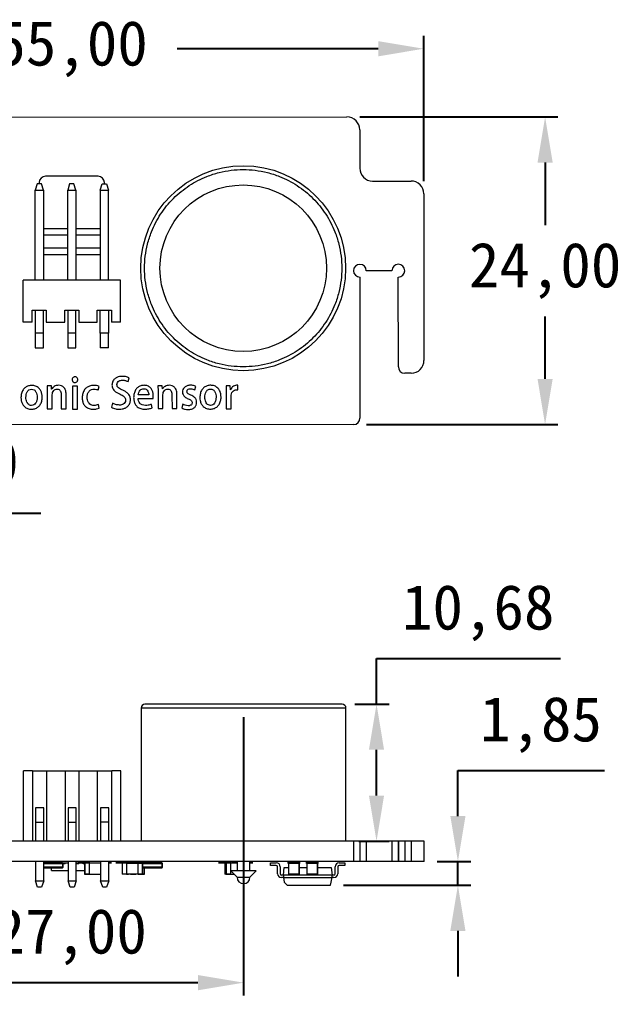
# Model space of a CAD drawing. Header units: millimetres. Extents: x 289.4 to 367, y 118.9 to 195.1.
# Drawn here: x 320 to 367, y 118.9 to 195.1 of the extents above; entities that cross this region are included whole.
import ezdxf

# ---------------------------------------------------------------- set-up
doc = ezdxf.new("R2010")
doc.units = ezdxf.units.MM
doc.header["$PDSIZE"] = -1
doc.dimstyles.new('ISO-25', dxfattribs={"dimtxt": 2.5, "dimasz": 2.5, "dimexe": 1.25, "dimexo": 0.625, "dimtad": 1, "dimtxsty": 'Standard', "dimcen": 2.5, "dimadec": 0, "dimazin": 0, "dimtfac": 1, "dimtmove": 0, "dimatfit": 3, "dimfxl": 1, "dimarcsym": 0})

# ---------------------------------------------------------------- blocks, each defined once
blk = doc.blocks.new('*D3')
at = {"color": 0, "lineweight": -2, "transparency": 16777216}
for p, q in [((296.611, 182.422), (296.603, 193.747)), ((351.611, 182.458), (351.603, 193.783)), ((300.16, 192.749), (315.872, 192.759)), ((348.048, 192.781), (332.336, 192.77))]:
    blk.add_line(p, q, dxfattribs=at)
at = {"color": 0, "transparency": 16777216}
for points in [[(300.16, 193.342), (300.16, 192.156), (296.604, 192.747)], [(348.048, 193.374), (348.048, 192.188), (351.604, 192.783)]]:
    blk.add_solid(points, dxfattribs=at)
at = {"layer": 'Defpoints', "color": 0, "transparency": 16777216}
for p in [(351.604, 192.783), (296.612, 181.422), (351.612, 181.458)]:
    blk.add_point(p, dxfattribs=at)
at = {"color": 0, "transparency": 16777216, "insert": (324.104, 192.765), "char_height": 3.5, "attachment_point": 5}
blk.add_mtext('55,00', dxfattribs=at)
blk = doc.blocks.new('*D4')
at = {"color": 0, "lineweight": -2, "transparency": 16777216}
for p, q in [((346.608, 187.454), (362.077, 187.454)), ((361.077, 183.898), (361.077, 179.02)), ((361.077, 167.011), (361.077, 171.889)), ((347.124, 163.455), (362.077, 163.455))]:
    blk.add_line(p, q, dxfattribs=at)
at = {"color": 0, "transparency": 16777216}
for points in [[(360.485, 183.898), (361.67, 183.898), (361.077, 187.454)], [(360.485, 167.011), (361.67, 167.011), (361.077, 163.455)]]:
    blk.add_solid(points, dxfattribs=at)
at = {"layer": 'Defpoints', "color": 0, "transparency": 16777216}
for p in [(345.608, 187.454), (346.124, 163.455), (361.077, 163.455)]:
    blk.add_point(p, dxfattribs=at)
at = {"color": 0, "transparency": 16777216, "insert": (361.077, 175.454), "char_height": 3.5, "attachment_point": 5}
blk.add_mtext('24,00', dxfattribs=at)
blk = doc.blocks.new('*D5')
at = {"color": 0, "lineweight": -2, "transparency": 16777216}
for p, q in [((298.621, 166.923), (298.621, 155.533)), ((301.623, 162.925), (301.623, 155.533)), ((295.065, 156.533), (291.509, 156.533)), ((298.621, 156.533), (301.623, 156.533)), ((305.179, 156.533), (321.7, 156.533))]:
    blk.add_line(p, q, dxfattribs=at)
at = {"color": 0, "transparency": 16777216}
for points in [[(295.065, 157.126), (295.065, 155.941), (298.621, 156.533)], [(305.179, 157.126), (305.179, 155.941), (301.623, 156.533)]]:
    blk.add_solid(points, dxfattribs=at)
at = {"layer": 'Defpoints', "color": 0, "transparency": 16777216}
for p in [(298.621, 167.923), (301.623, 163.925), (301.623, 156.533)]:
    blk.add_point(p, dxfattribs=at)
at = {"color": 0, "transparency": 16777216, "insert": (315.218, 160.099), "char_height": 3.5, "attachment_point": 5}
blk.add_mtext('3,00', dxfattribs=at)
blk = doc.blocks.new('*D7')
at = {"color": 0, "lineweight": -2, "transparency": 16777216}
for p, q in [((310.53, 140.626), (310.53, 118.895)), ((337.53, 140.626), (337.53, 118.895)), ((314.086, 119.895), (333.974, 119.895))]:
    blk.add_line(p, q, dxfattribs=at)
at = {"color": 0, "transparency": 16777216}
for points in [[(314.086, 120.488), (314.086, 119.302), (310.53, 119.895)], [(333.974, 120.488), (333.974, 119.302), (337.53, 119.895)]]:
    blk.add_solid(points, dxfattribs=at)
at = {"layer": 'Defpoints', "color": 0, "transparency": 16777216}
for p in [(310.53, 141.626), (337.53, 141.626), (337.53, 119.895)]:
    blk.add_point(p, dxfattribs=at)
at = {"color": 0, "transparency": 16777216, "insert": (324.03, 123.461), "char_height": 3.5, "attachment_point": 5}
blk.add_mtext('27,00', dxfattribs=at)
blk = doc.blocks.new('*D8')
at = {"color": 0, "lineweight": -2, "transparency": 16777216}
for p, q in [((347.914, 141.626), (347.914, 145.182)), ((347.914, 145.182), (362.271, 145.182)), ((346.23, 141.626), (348.914, 141.626)), ((347.914, 134.498), (347.914, 138.07)), ((346.53, 130.942), (348.914, 130.942))]:
    blk.add_line(p, q, dxfattribs=at)
at = {"color": 0, "transparency": 16777216}
for points in [[(347.321, 138.07), (348.506, 138.07), (347.914, 141.626)], [(347.321, 134.498), (348.506, 134.498), (347.914, 130.942)]]:
    blk.add_solid(points, dxfattribs=at)
at = {"layer": 'Defpoints', "color": 0, "transparency": 16777216}
for p in [(345.23, 141.626), (347.914, 141.626), (345.53, 130.942)]:
    blk.add_point(p, dxfattribs=at)
at = {"color": 0, "transparency": 16777216, "insert": (355.854, 148.748), "char_height": 3.5, "attachment_point": 5}
blk.add_mtext('10,68', dxfattribs=at)
blk = doc.blocks.new('*D11')
at = {"color": 0, "lineweight": -2, "transparency": 16777216}
for p, q in [((354.269, 132.898), (354.269, 136.454)), ((354.269, 136.454), (365.709, 136.454)), ((352.645, 129.342), (355.269, 129.342)), ((354.269, 127.495), (354.269, 129.342)), ((345.333, 127.495), (355.269, 127.495)), ((354.269, 123.939), (354.269, 120.383))]:
    blk.add_line(p, q, dxfattribs=at)
at = {"color": 0, "transparency": 16777216}
for points in [[(353.676, 132.898), (354.861, 132.898), (354.269, 129.342)], [(353.676, 123.939), (354.861, 123.939), (354.269, 127.495)]]:
    blk.add_solid(points, dxfattribs=at)
at = {"layer": 'Defpoints', "color": 0, "transparency": 16777216}
for p in [(351.645, 129.342), (354.269, 129.342), (344.333, 127.495)]:
    blk.add_point(p, dxfattribs=at)
at = {"color": 0, "transparency": 16777216, "insert": (360.751, 140.019), "char_height": 3.5, "attachment_point": 5}
blk.add_mtext('1,85', dxfattribs=at)

msp = doc.modelspace()

# ---------------------------------------------------------------- linework, layer by layer
at = {"color": 7, "linetype": 'Continuous', "lineweight": 15}
for p, q in [((302.608, 187.426), (345.608, 187.454)), ((346.608, 186.455), (346.61, 183.455)), ((326.171, 182.831), (322.071, 182.831)), ((321.411, 182.231), (321.261, 181.731)), ((321.751, 182.231), (321.411, 182.231)), ((321.571, 182.331), (321.571, 182.231)), ((321.901, 181.731), (321.751, 182.231)), ((323.951, 182.231), (323.801, 181.731)), ((324.291, 182.231), (323.951, 182.231)), ((324.441, 181.731), (324.291, 182.231)), ((326.341, 181.731), (326.491, 182.231)), ((326.491, 182.231), (326.831, 182.231)), ((326.671, 182.231), (326.671, 182.331)), ((326.831, 182.231), (326.981, 181.731)), ((347.611, 182.456), (350.611, 182.458)), ((321.261, 181.731), (321.901, 181.731)), ((321.261, 174.731), (321.261, 181.731)), ((321.901, 181.731), (321.901, 174.731)), ((323.801, 181.731), (324.441, 181.731)), ((323.801, 174.731), (323.801, 181.731)), ((324.441, 181.731), (324.441, 174.731)), ((326.341, 181.731), (326.981, 181.731)), ((326.341, 181.731), (326.341, 174.731)), ((326.981, 174.731), (326.981, 181.731)), ((351.612, 181.458), (351.62, 168.458)), ((323.801, 178.731), (321.901, 178.731)), ((323.801, 178.231), (321.901, 178.231)), ((326.341, 178.731), (324.441, 178.731)), ((326.341, 178.231), (324.441, 178.231)), ((321.901, 177.231), (323.801, 177.231)), ((321.901, 176.731), (323.801, 176.731)), ((324.441, 177.231), (326.341, 177.231)), ((324.441, 176.731), (326.341, 176.731)), ((349.116, 175.457), (347.116, 175.455)), ((327.921, 174.731), (320.321, 174.731)), ((320.321, 171.431), (320.321, 174.731)), ((327.921, 171.431), (327.921, 174.731)), ((346.616, 174.955), (346.623, 163.955)), ((349.621, 167.957), (349.616, 174.957)), ((321.031, 172.381), (322.131, 172.381)), ((321.031, 171.431), (321.031, 172.381)), ((321.261, 172.381), (321.261, 170.571)), ((321.901, 170.571), (321.901, 172.381)), ((322.131, 172.381), (322.131, 171.431)), ((323.571, 172.381), (324.671, 172.381)), ((323.571, 171.431), (323.571, 172.381)), ((323.801, 172.381), (323.801, 170.571)), ((324.441, 170.571), (324.441, 172.381)), ((324.671, 172.381), (324.671, 171.431)), ((326.111, 172.381), (327.211, 172.381)), ((326.111, 171.431), (326.111, 172.381)), ((326.341, 170.571), (326.341, 172.381)), ((326.981, 172.381), (326.981, 170.571)), ((327.211, 172.381), (327.211, 171.431)), ((321.031, 171.431), (320.321, 171.431)), ((322.131, 171.431), (323.571, 171.431)), ((324.671, 171.431), (326.111, 171.431)), ((327.921, 171.431), (327.211, 171.431)), ((321.901, 170.571), (321.261, 170.571)), ((321.261, 170.571), (321.261, 169.431)), ((321.901, 169.431), (321.901, 170.571)), ((324.441, 170.571), (323.801, 170.571)), ((323.801, 170.571), (323.801, 169.431)), ((324.441, 169.431), (324.441, 170.571)), ((326.981, 170.571), (326.341, 170.571)), ((326.341, 170.571), (326.341, 169.431)), ((326.981, 169.431), (326.981, 170.571)), ((321.261, 169.431), (321.901, 169.431)), ((323.801, 169.431), (324.441, 169.431)), ((326.981, 169.431), (326.341, 169.431)), ((324.591, 166.953), (324.591, 166.953)), ((328.515, 166.803), (328.606, 167.105)), ((350.621, 167.458), (350.121, 167.457)), ((320.996, 166.509), (320.996, 166.51)), ((322.53, 166.476), (322.196, 166.476)), ((322.55, 166.221), (322.53, 166.476)), ((322.56, 166.221), (322.55, 166.221)), ((324.558, 166.459), (324.175, 166.458)), ((324.175, 166.458), (324.176, 164.656)), ((324.56, 164.656), (324.558, 166.459)), ((326.187, 166.148), (326.262, 166.433)), ((331.177, 166.482), (330.843, 166.482)), ((331.197, 166.227), (331.177, 166.482)), ((331.207, 166.227), (331.197, 166.227)), ((333.725, 166.15), (333.807, 166.42)), ((334.965, 166.518), (334.965, 166.519)), ((336.499, 166.484), (336.165, 166.484)), ((336.512, 166.157), (336.499, 166.484)), ((336.525, 166.157), (336.512, 166.157)), ((337.087, 166.154), (337.087, 166.513)), ((321.421, 165.58), (321.421, 165.581)), ((322.209, 165.983), (322.211, 164.69)), ((322.594, 164.69), (322.594, 165.774)), ((323.298, 165.745), (323.299, 164.69)), ((323.683, 164.691), (323.682, 165.791)), ((329.306, 165.493), (330.475, 165.495)), ((330.131, 165.763), (329.309, 165.762)), ((330.856, 165.988), (330.858, 164.695)), ((331.241, 164.696), (331.241, 165.78)), ((331.945, 165.751), (331.946, 164.696)), ((332.33, 164.696), (332.329, 165.797)), ((335.389, 165.589), (335.39, 165.59)), ((336.178, 165.938), (336.179, 164.688)), ((336.563, 164.688), (336.562, 165.641)), ((322.211, 164.69), (322.594, 164.69)), ((323.299, 164.69), (323.683, 164.691)), ((324.176, 164.656), (324.56, 164.656)), ((326.253, 164.736), (326.201, 165.013)), ((327.302, 165.119), (327.217, 164.8)), ((330.395, 164.759), (330.334, 165.027)), ((330.858, 164.695), (331.241, 164.696)), ((331.946, 164.696), (332.33, 164.696)), ((332.8, 165.037), (332.717, 164.748)), ((336.179, 164.688), (336.563, 164.688)), ((346.124, 163.455), (302.124, 163.425)), ((329.53, 141.326), (329.53, 130.962)), ((345.53, 130.942), (345.53, 141.326)), ((321.056, 136.428), (320.346, 136.428)), ((320.346, 130.962), (320.346, 136.428)), ((321.056, 136.428), (321.056, 130.962)), ((321.056, 136.428), (322.156, 136.428)), ((322.156, 136.428), (322.156, 130.942)), ((322.156, 136.428), (323.596, 136.428)), ((323.596, 136.428), (323.596, 130.962)), ((323.596, 136.428), (324.696, 136.428)), ((324.696, 130.942), (324.696, 136.428)), ((324.696, 136.428), (326.136, 136.428)), ((326.136, 130.962), (326.136, 136.428)), ((326.136, 136.428), (327.236, 136.428)), ((327.236, 130.942), (327.236, 136.428)), ((327.946, 136.428), (327.236, 136.428)), ((327.946, 130.962), (327.946, 136.428)), ((321.926, 133.548), (321.286, 133.548)), ((321.286, 133.548), (321.286, 132.408)), ((321.926, 132.408), (321.926, 133.548)), ((324.466, 133.548), (323.826, 133.548)), ((323.826, 133.548), (323.826, 132.408)), ((324.466, 132.408), (324.466, 133.548)), ((327.006, 133.548), (326.366, 133.548)), ((326.366, 133.548), (326.366, 132.408)), ((327.006, 132.408), (327.006, 133.548)), ((321.286, 132.408), (321.926, 132.408)), ((321.286, 132.408), (321.286, 130.962)), ((321.926, 130.942), (321.926, 132.408)), ((323.826, 132.408), (324.466, 132.408)), ((323.826, 132.408), (323.826, 130.942)), ((324.466, 130.962), (324.466, 132.408)), ((327.006, 132.408), (326.366, 132.408)), ((326.366, 132.408), (326.366, 130.942)), ((327.006, 130.942), (327.006, 132.408)), ((346.148, 130.942), (302.148, 130.942)), ((320.176, 130.962), (320.176, 130.942)), ((320.996, 130.962), (320.996, 130.942)), ((321.835, 130.962), (321.835, 130.942)), ((322.221, 130.962), (322.221, 130.942)), ((322.221, 130.962), (322.229, 130.962)), ((322.234, 130.962), (322.234, 130.942)), ((322.234, 130.962), (322.236, 130.962)), ((322.236, 130.962), (322.236, 130.942)), ((322.236, 130.962), (322.619, 130.962)), ((322.619, 130.962), (322.619, 130.942)), ((322.991, 130.962), (322.991, 130.942)), ((323.323, 130.962), (323.323, 130.942)), ((323.323, 130.962), (323.324, 130.962)), ((323.324, 130.962), (323.324, 130.942)), ((323.324, 130.962), (323.708, 130.962)), ((323.708, 130.962), (323.708, 130.942)), ((324.17, 130.962), (324.17, 130.942)), ((324.17, 130.962), (324.179, 130.962)), ((324.2, 130.962), (324.2, 130.942)), ((324.2, 130.962), (324.201, 130.962)), ((324.201, 130.962), (324.201, 130.942)), ((324.201, 130.962), (324.584, 130.962)), ((324.584, 130.962), (324.584, 130.942)), ((324.605, 130.962), (324.615, 130.962)), ((324.615, 130.962), (324.615, 130.942)), ((324.616, 130.962), (324.616, 130.942)), ((324.955, 130.962), (324.955, 130.942)), ((325.815, 130.962), (325.815, 130.942)), ((326.278, 130.962), (326.278, 130.942)), ((326.287, 130.962), (326.287, 130.942)), ((327.242, 130.962), (327.242, 130.942)), ((327.85, 130.962), (327.85, 130.942)), ((328.726, 130.962), (328.726, 130.942)), ((328.977, 130.962), (328.977, 130.942)), ((329.841, 130.962), (329.841, 130.942)), ((330.42, 130.962), (330.42, 130.942)), ((330.441, 130.962), (330.5, 130.962)), ((330.5, 130.962), (330.5, 130.942)), ((330.509, 130.962), (330.509, 130.942)), ((330.868, 130.962), (330.868, 130.942)), ((330.868, 130.962), (330.876, 130.962)), ((330.881, 130.962), (330.881, 130.942)), ((330.881, 130.962), (330.883, 130.962)), ((330.883, 130.962), (330.883, 130.942)), ((330.883, 130.962), (331.266, 130.962)), ((331.266, 130.962), (331.266, 130.942)), ((331.638, 130.962), (331.638, 130.942)), ((331.97, 130.962), (331.97, 130.942)), ((331.97, 130.962), (331.971, 130.962)), ((331.971, 130.962), (331.971, 130.942)), ((331.971, 130.962), (332.355, 130.962)), ((332.355, 130.962), (332.355, 130.942)), ((332.742, 130.962), (332.742, 130.942)), ((333.225, 130.962), (333.225, 130.942)), ((333.896, 130.962), (333.896, 130.942)), ((334.144, 130.962), (334.144, 130.942)), ((334.965, 130.962), (334.965, 130.942)), ((335.803, 130.962), (335.803, 130.942)), ((336.19, 130.962), (336.19, 130.942)), ((336.19, 130.962), (336.195, 130.962)), ((336.203, 130.962), (336.203, 130.942)), ((336.203, 130.962), (336.204, 130.962)), ((336.204, 130.962), (336.204, 130.942)), ((336.204, 130.962), (336.587, 130.962)), ((336.587, 130.962), (336.587, 130.942)), ((337.001, 130.962), (337.001, 130.942)), ((337.112, 130.962), (337.112, 130.942)), ((337.112, 130.962), (337.112, 130.942)), ((346.148, 129.342), (346.148, 130.942)), ((346.648, 130.942), (346.148, 130.942)), ((346.648, 129.342), (346.648, 130.942)), ((347.14, 130.942), (346.648, 130.942)), ((347.14, 129.342), (347.14, 130.942)), ((349.14, 130.942), (347.14, 130.942)), ((349.14, 129.342), (349.14, 130.942)), ((349.641, 130.942), (349.14, 130.942)), ((349.641, 129.342), (349.641, 130.942)), ((349.645, 130.942), (349.641, 130.942)), ((349.645, 129.342), (349.645, 130.942)), ((350.146, 130.942), (349.645, 130.942)), ((350.146, 129.342), (350.146, 130.942)), ((350.646, 130.942), (350.146, 130.942)), ((350.646, 129.342), (350.646, 130.942)), ((351.645, 130.942), (350.646, 130.942)), ((351.645, 129.342), (351.645, 130.942)), ((346.148, 129.342), (302.148, 129.342)), ((321.286, 129.342), (321.286, 127.841)), ((321.926, 127.841), (321.926, 129.342)), ((323.397, 129.245), (321.926, 129.245)), ((321.926, 128.865), (323.397, 128.865)), ((322.548, 128.645), (322.548, 128.865)), ((323.397, 129.245), (323.428, 129.245)), ((323.397, 129.195), (323.397, 129.245)), ((323.397, 129.195), (323.397, 128.915)), ((323.447, 129.195), (323.397, 129.195)), ((323.397, 128.865), (323.397, 128.915)), ((323.447, 128.915), (323.397, 128.915)), ((323.428, 129.235), (323.428, 129.245)), ((323.428, 129.245), (323.608, 129.245)), ((323.447, 128.915), (323.447, 129.195)), ((323.608, 129.165), (323.447, 129.165)), ((323.608, 129.165), (323.608, 129.245)), ((323.608, 129.245), (323.826, 129.245)), ((323.826, 129.342), (323.826, 127.841)), ((324.466, 127.841), (324.466, 129.342)), ((324.466, 129.245), (324.488, 129.245)), ((324.488, 129.245), (324.624, 129.245)), ((324.488, 129.165), (324.488, 129.245)), ((324.668, 129.165), (324.488, 129.165)), ((324.624, 129.255), (325.524, 129.255)), ((324.624, 129.235), (324.624, 129.255)), ((325.524, 129.235), (324.624, 129.235)), ((324.668, 129.165), (324.668, 129.235)), ((325.018, 129.165), (325.018, 129.235)), ((325.124, 129.165), (325.018, 129.165)), ((325.124, 129.225), (325.124, 128.365)), ((325.134, 129.225), (325.124, 129.225)), ((325.134, 129.235), (325.134, 129.225)), ((325.474, 129.225), (325.134, 129.225)), ((325.134, 129.225), (325.134, 128.365)), ((325.474, 129.235), (325.474, 129.225)), ((325.474, 129.225), (325.474, 128.365)), ((326.366, 129.225), (325.474, 129.225)), ((325.524, 129.255), (325.524, 129.235)), ((325.524, 129.245), (325.548, 129.245)), ((325.548, 129.245), (325.548, 129.225)), ((325.548, 129.245), (325.748, 129.245)), ((325.748, 129.225), (325.748, 129.245)), ((326.324, 129.255), (326.366, 129.255)), ((326.324, 129.235), (326.324, 129.255)), ((326.366, 129.235), (326.324, 129.235)), ((326.366, 129.342), (326.366, 127.841)), ((327.006, 127.841), (327.006, 129.342)), ((327.006, 129.255), (327.224, 129.255)), ((327.224, 129.235), (327.006, 129.235)), ((327.224, 129.255), (327.224, 129.235)), ((327.55, 129.255), (328.45, 129.255)), ((327.55, 129.255), (327.55, 129.235)), ((328.45, 129.235), (327.55, 129.235)), ((328.049, 129.195), (328.049, 128.915)), ((328.05, 129.225), (328.05, 128.365)), ((328.06, 129.225), (328.05, 129.225)), ((328.06, 129.235), (328.06, 129.225)), ((328.06, 129.225), (328.06, 128.365)), ((328.4, 129.225), (328.06, 129.225)), ((328.4, 129.235), (328.4, 129.225)), ((328.4, 129.225), (328.4, 128.365)), ((328.4, 129.225), (329.3, 129.225)), ((328.45, 129.255), (328.45, 129.235)), ((328.45, 129.255), (328.591, 129.255)), ((328.591, 129.235), (328.45, 129.235)), ((328.541, 129.235), (328.541, 129.225)), ((328.591, 129.255), (328.591, 129.235)), ((329.25, 129.245), (328.591, 129.245)), ((329.25, 129.255), (330.15, 129.255)), ((329.25, 129.255), (329.25, 129.235)), ((329.63, 129.235), (329.25, 129.235)), ((329.3, 129.225), (329.3, 129.235)), ((329.3, 128.365), (329.3, 129.225)), ((329.61, 129.195), (329.61, 128.915)), ((329.66, 129.195), (329.61, 129.195)), ((329.66, 128.915), (329.61, 128.915)), ((329.65, 128.365), (329.65, 128.866)), ((329.66, 129.245), (329.66, 129.195)), ((331.16, 129.245), (329.66, 129.245)), ((329.66, 128.915), (329.66, 129.195)), ((329.66, 129.195), (331.16, 129.195)), ((331.16, 128.915), (329.66, 128.915)), ((329.66, 128.915), (329.66, 128.865)), ((329.66, 128.865), (331.16, 128.865)), ((329.791, 128.365), (329.791, 128.865)), ((330.15, 129.255), (330.15, 129.245)), ((330.15, 129.255), (330.291, 129.255)), ((330.291, 129.255), (330.291, 129.245)), ((331.16, 129.195), (331.16, 129.245)), ((331.16, 129.195), (331.16, 128.915)), ((331.21, 129.195), (331.16, 129.195)), ((331.16, 128.865), (331.16, 128.915)), ((331.21, 128.915), (331.16, 128.915)), ((331.21, 128.915), (331.21, 129.195)), ((335.57, 129.255), (335.66, 129.255)), ((335.57, 129.255), (335.57, 129.235)), ((335.66, 129.235), (335.57, 129.235)), ((335.66, 129.255), (336.56, 129.255)), ((335.66, 129.235), (335.66, 129.255)), ((336.56, 129.235), (335.66, 129.235)), ((336.07, 129.225), (336.07, 128.365)), ((336.08, 129.225), (336.07, 129.225)), ((336.08, 129.235), (336.08, 129.225)), ((336.08, 129.225), (336.08, 128.365)), ((336.16, 129.225), (336.16, 128.365)), ((336.17, 129.225), (336.16, 129.225)), ((336.17, 129.235), (336.17, 129.225)), ((336.51, 129.225), (336.17, 129.225)), ((336.17, 129.225), (336.17, 128.365)), ((336.51, 129.235), (336.51, 129.225)), ((336.51, 129.225), (336.51, 128.365)), ((337.03, 129.225), (336.51, 129.225)), ((336.56, 129.255), (336.56, 129.235)), ((336.616, 129.255), (337.03, 129.255)), ((336.616, 129.255), (336.616, 129.235)), ((337.03, 129.235), (336.616, 129.235)), ((336.721, 129.235), (336.721, 129.225)), ((337.03, 129.342), (337.03, 128.626)), ((338.03, 128.626), (338.03, 129.342)), ((338.03, 129.255), (338.26, 129.255)), ((338.26, 129.235), (338.03, 129.235)), ((338.26, 129.255), (338.26, 129.235)), ((339.639, 129.045), (339.639, 129.245)), ((339.639, 129.245), (340.089, 129.245)), ((340.089, 129.045), (339.639, 129.045)), ((340.189, 128.395), (340.189, 128.945)), ((340.389, 128.945), (340.389, 128.395)), ((340.639, 128.295), (340.702, 128.895)), ((340.702, 128.895), (341.055, 128.895)), ((340.96, 129.255), (341.96, 129.255)), ((340.96, 129.255), (340.96, 129.235)), ((341.96, 129.235), (340.96, 129.235)), ((341.055, 128.365), (341.055, 129.225)), ((341.055, 129.225), (341.065, 129.225)), ((341.065, 129.235), (341.065, 129.225)), ((341.065, 128.365), (341.065, 129.225)), ((341.065, 129.225), (341.855, 129.225)), ((341.855, 129.235), (341.855, 129.225)), ((341.855, 129.225), (341.855, 128.365)), ((341.865, 129.225), (341.855, 129.225)), ((341.865, 129.225), (341.865, 128.365)), ((341.865, 128.895), (342.491, 128.895)), ((341.96, 129.255), (341.96, 129.235)), ((342.396, 129.255), (343.396, 129.255)), ((342.396, 129.255), (342.396, 129.235)), ((343.396, 129.235), (342.396, 129.235)), ((342.491, 128.365), (342.491, 129.225)), ((342.491, 129.225), (342.501, 129.225)), ((342.501, 129.235), (342.501, 129.225)), ((342.501, 128.365), (342.501, 129.225)), ((342.501, 129.225), (343.291, 129.225)), ((343.291, 129.235), (343.291, 129.225)), ((343.291, 129.225), (343.291, 128.365)), ((343.301, 129.225), (343.291, 129.225)), ((343.301, 129.225), (343.301, 128.365)), ((343.301, 128.895), (344.376, 128.895)), ((343.396, 129.235), (343.396, 129.255)), ((344.376, 128.895), (344.439, 128.295)), ((344.689, 128.395), (344.689, 128.945)), ((344.889, 128.945), (344.889, 128.395)), ((344.989, 129.245), (345.439, 129.245)), ((345.439, 129.045), (344.989, 129.045)), ((345.439, 129.245), (345.439, 129.045)), ((346.648, 129.342), (346.148, 129.342)), ((347.14, 129.342), (346.648, 129.342)), ((349.14, 129.342), (347.14, 129.342)), ((349.645, 129.342), (349.14, 129.342)), ((349.645, 129.342), (349.641, 129.342)), ((350.146, 129.342), (349.645, 129.342)), ((350.646, 129.342), (350.146, 129.342)), ((351.645, 129.342), (350.646, 129.342)), ((322.548, 128.645), (323.826, 128.645)), ((324.466, 128.645), (325.124, 128.645)), ((325.134, 128.365), (325.124, 128.365)), ((325.474, 128.365), (325.134, 128.365)), ((325.134, 128.365), (325.134, 128.355)), ((325.134, 128.355), (325.474, 128.355)), ((325.474, 128.365), (325.474, 128.355)), ((325.474, 128.365), (326.366, 128.365)), ((325.827, 128.355), (325.827, 128.365)), ((325.931, 128.355), (325.931, 128.365)), ((326.03, 128.355), (326.03, 128.365)), ((326.061, 128.365), (326.061, 128.355)), ((328.06, 128.365), (328.05, 128.365)), ((328.4, 128.365), (328.06, 128.365)), ((328.06, 128.365), (328.06, 128.355)), ((328.4, 128.355), (328.06, 128.355)), ((328.4, 128.365), (328.4, 128.355)), ((329.3, 128.365), (328.4, 128.365)), ((328.4, 128.355), (328.541, 128.355)), ((328.541, 128.365), (328.541, 128.355)), ((328.714, 128.365), (328.714, 128.355)), ((328.843, 128.355), (328.843, 128.365)), ((328.948, 128.355), (328.948, 128.365)), ((328.998, 128.355), (328.998, 128.365)), ((329.097, 128.355), (329.097, 128.365)), ((329.128, 128.365), (329.128, 128.355)), ((329.3, 128.355), (329.3, 128.365)), ((329.64, 128.365), (329.3, 128.365)), ((329.3, 128.355), (329.64, 128.355)), ((329.64, 128.355), (329.64, 128.365)), ((329.65, 128.365), (329.64, 128.365)), ((329.64, 128.355), (329.781, 128.355)), ((329.791, 128.365), (329.781, 128.365)), ((329.781, 128.355), (329.781, 128.365)), ((336.08, 128.365), (336.07, 128.365)), ((336.08, 128.365), (336.08, 128.355)), ((336.17, 128.355), (336.08, 128.355)), ((336.17, 128.365), (336.16, 128.365)), ((336.51, 128.365), (336.17, 128.365)), ((336.17, 128.365), (336.17, 128.355)), ((336.17, 128.355), (336.51, 128.355)), ((336.51, 128.365), (336.51, 128.355)), ((336.51, 128.365), (336.791, 128.365)), ((336.53, 128.626), (337.03, 128.126)), ((337.53, 128.626), (336.53, 128.626)), ((336.721, 128.355), (336.721, 128.365)), ((336.801, 128.355), (336.721, 128.355)), ((337.03, 128.126), (338.03, 128.126)), ((338.53, 128.626), (337.53, 128.626)), ((338.03, 128.126), (338.53, 128.626)), ((340.639, 128.295), (340.489, 128.295)), ((340.639, 128.095), (340.489, 128.095)), ((340.639, 128.295), (340.639, 128.095)), ((344.439, 128.295), (340.639, 128.295)), ((340.639, 128.095), (344.439, 128.095)), ((340.639, 128.095), (340.702, 127.738)), ((341.065, 128.365), (341.055, 128.365)), ((341.065, 128.355), (341.065, 128.365)), ((341.855, 128.365), (341.065, 128.365)), ((341.855, 128.355), (341.065, 128.355)), ((341.855, 128.355), (341.855, 128.365)), ((341.865, 128.365), (341.855, 128.365)), ((342.501, 128.365), (342.491, 128.365)), ((343.291, 128.365), (342.501, 128.365)), ((342.501, 128.355), (342.501, 128.365)), ((342.501, 128.355), (343.291, 128.355)), ((343.301, 128.365), (343.291, 128.365)), ((343.291, 128.355), (343.291, 128.365)), ((344.333, 127.495), (344.439, 128.095)), ((344.439, 128.095), (344.439, 128.295)), ((344.589, 128.295), (344.439, 128.295)), ((344.589, 128.095), (344.439, 128.095)), ((321.286, 127.841), (321.926, 127.841)), ((321.456, 127.348), (321.286, 127.841)), ((321.756, 127.348), (321.456, 127.348)), ((321.926, 127.841), (321.756, 127.348)), ((323.996, 127.348), (323.826, 127.841)), ((323.826, 127.841), (324.466, 127.841)), ((324.296, 127.348), (323.996, 127.348)), ((324.466, 127.841), (324.296, 127.348)), ((326.536, 127.348), (326.366, 127.841)), ((326.366, 127.841), (327.006, 127.841)), ((326.836, 127.348), (326.536, 127.348)), ((327.006, 127.841), (326.836, 127.348)), ((340.702, 127.738), (340.945, 127.495)), ((340.945, 127.495), (344.333, 127.495))]:
    msp.add_line(p, q, dxfattribs=at)
at = {"color": 8, "linetype": 'Continuous', "lineweight": 15}
for p, q in [((345.53, 141.326), (329.53, 141.326)), ((321.926, 129.195), (323.397, 129.195)), ((323.397, 128.915), (321.926, 128.915)), ((328.05, 129.195), (328.049, 129.195)), ((328.05, 128.915), (328.049, 128.915)), ((329.3, 129.225), (329.62, 129.225)), ((329.64, 128.365), (329.64, 128.869)), ((329.781, 128.365), (329.781, 128.865)), ((336.16, 129.225), (336.08, 129.225)), ((329.781, 128.365), (329.65, 128.365)), ((336.16, 128.365), (336.08, 128.365))]:
    msp.add_line(p, q, dxfattribs=at)
at = {"color": 7, "linetype": 'Continuous', "lineweight": 15, "flags": 128}
for points in [[(328.049, 129.195), (328.05, 129.205), (328.05, 129.205)], [(328.05, 128.905), (328.05, 128.905), (328.049, 128.915)]]:
    msp.add_lwpolyline(points, dxfattribs=at)
at = {"color": 7, "linetype": 'Continuous', "lineweight": 15}
for radius in [8, 6.5]:
    msp.add_circle((337.505, 175.654), radius, dxfattribs=at)
for centre, radius, start, end in [((345.608, 186.454), 1, 0.03803, 90.03803), ((322.071, 182.331), 0.5, 90, 180), ((326.171, 182.331), 0.5, 0, 90), ((347.61, 183.456), 1, 180.03803, 270.03803), ((350.612, 181.458), 1, 0.03803, 90.03803), ((346.616, 175.455), 0.5, 0.03803, 270.03803), ((349.616, 175.457), 0.5, 270.03803, 180.03803), ((350.62, 168.458), 1, 270.03803, 0.03803), ((350.121, 167.957), 0.5, 180.03803, 270.03803), ((346.123, 163.955), 0.5, 270.03803, 0.03803), ((329.83, 141.326), 0.3, 90, 180), ((345.23, 141.326), 0.3, 0, 90), ((323.397, 129.195), 0.05, 0, 90), ((323.397, 128.915), 0.05, 270, 0), ((325.134, 129.225), 0.01, 90, 180), ((328.06, 129.225), 0.01, 90, 180), ((329.66, 129.195), 0.05, 90, 180), ((329.66, 128.915), 0.05, 180, 270), ((331.16, 129.195), 0.05, 0, 90), ((331.16, 128.915), 0.05, 270, 0), ((336.08, 129.225), 0.01, 90, 180), ((336.17, 129.225), 0.01, 90, 180), ((336.721, 129.225), 0.01, 90, 180), ((340.089, 128.945), 0.3, 0, 90), ((340.089, 128.945), 0.1, 0, 90), ((341.065, 129.225), 0.01, 90, 180), ((341.855, 129.225), 0.01, 0, 90), ((342.501, 129.225), 0.01, 90, 180), ((343.291, 129.225), 0.01, 0, 90), ((344.989, 128.945), 0.3, 90, 180), ((344.989, 128.945), 0.1, 90, 180), ((325.134, 128.365), 0.01, 180, 270), ((328.06, 128.365), 0.01, 180, 270), ((329.64, 128.365), 0.01, 270, 0), ((329.781, 128.365), 0.01, 270, 0), ((336.08, 128.365), 0.01, 180, 270), ((336.17, 128.365), 0.01, 180, 270), ((336.721, 128.365), 0.01, 180, 270), ((337.53, 128.126), 0.5, 180, 0), ((340.489, 128.395), 0.3, 180, 270), ((340.489, 128.395), 0.1, 180, 270), ((341.065, 128.365), 0.01, 180, 270), ((341.855, 128.365), 0.01, 270, 0), ((342.501, 128.365), 0.01, 180, 270), ((343.291, 128.365), 0.01, 270, 0), ((344.589, 128.395), 0.3, 270, 0), ((344.589, 128.395), 0.1, 270, 0)]:
    msp.add_arc(centre, radius, start, end, dxfattribs=at)
for points, knots in [([(337.505, 167.954), (337.192, 167.965), (336.556, 167.988), (335.603, 168.173), (334.732, 168.453), (333.957, 168.806), (333.279, 169.202), (332.641, 169.667), (332.051, 170.2), (331.518, 170.791), (331.052, 171.429), (330.656, 172.106), (330.303, 172.881), (330.022, 173.753), (329.844, 174.706), (329.786, 175.655), (329.844, 176.603), (330.022, 177.556), (330.304, 178.428), (330.656, 179.203), (331.052, 179.88), (331.518, 180.518), (332.051, 181.109), (332.641, 181.642), (333.28, 182.108), (333.957, 182.503), (334.732, 182.856), (335.603, 183.136), (336.556, 183.321), (337.192, 183.343), (337.505, 183.354)], [0, 0, 0, 0, 0.03883, 0.078843, 0.119976, 0.15215, 0.184303, 0.217163, 0.25, 0.282859, 0.315697, 0.347871, 0.380024, 0.421176, 0.461195, 0.5, 0.538825, 0.578843, 0.619976, 0.65215, 0.684304, 0.717163, 0.75, 0.782859, 0.815697, 0.847871, 0.880024, 0.921176, 0.96118, 1, 1, 1, 1]), ([(337.505, 183.354), (337.818, 183.343), (338.454, 183.321), (339.407, 183.136), (340.278, 182.856), (341.053, 182.503), (341.731, 182.107), (342.369, 181.642), (342.959, 181.109), (343.492, 180.518), (343.958, 179.88), (344.354, 179.202), (344.707, 178.427), (344.988, 177.556), (345.166, 176.603), (345.224, 175.654), (345.166, 174.706), (344.988, 173.753), (344.706, 172.881), (344.354, 172.106), (343.958, 171.429), (343.492, 170.791), (342.959, 170.2), (342.369, 169.667), (341.73, 169.201), (341.053, 168.806), (340.278, 168.453), (339.407, 168.173), (338.454, 167.988), (337.818, 167.965), (337.505, 167.954)], [0, 0, 0, 0, 0.03883, 0.078843, 0.119976, 0.15215, 0.184303, 0.217163, 0.25, 0.282859, 0.315696, 0.347871, 0.380024, 0.421176, 0.461195, 0.5, 0.538825, 0.578843, 0.619976, 0.652151, 0.684304, 0.717163, 0.75, 0.78286, 0.815697, 0.847871, 0.880024, 0.921176, 0.96118, 1, 1, 1, 1]), ([(324.369, 167.176), (324.336, 167.173), (324.269, 167.166), (324.193, 167.107), (324.151, 167.031), (324.147, 166.979), (324.145, 166.953)], [0, 0, 0, 0, 0.280021, 0.559298, 0.779418, 1, 1, 1, 1]), ([(324.145, 166.953), (324.149, 166.92), (324.156, 166.855), (324.214, 166.78), (324.289, 166.739), (324.341, 166.735), (324.366, 166.732)], [0, 0, 0, 0, 0.279766, 0.559073, 0.779269, 1, 1, 1, 1]), ([(324.366, 166.732), (324.399, 166.736), (324.465, 166.742), (324.541, 166.8), (324.584, 166.876), (324.588, 166.927), (324.591, 166.953)], [0, 0, 0, 0, 0.280248, 0.559284, 0.779526, 1, 1, 1, 1]), ([(324.591, 166.953), (324.587, 166.986), (324.58, 167.052), (324.523, 167.129), (324.447, 167.17), (324.395, 167.174), (324.369, 167.176)], [0, 0, 0, 0, 0.279993, 0.559194, 0.779322, 1, 1, 1, 1]), ([(328.077, 167.212), (328.003, 167.208), (327.855, 167.2), (327.64, 167.136), (327.441, 167.007), (327.286, 166.799), (327.267, 166.624), (327.258, 166.536)], [0, 0, 0, 0, 0.187265, 0.374284, 0.561002, 0.780352, 1, 1, 1, 1]), ([(327.642, 166.579), (327.652, 166.636), (327.671, 166.749), (327.795, 166.86), (327.934, 166.905), (328.023, 166.911), (328.068, 166.913)], [0, 0, 0, 0, 0.278486, 0.557785, 0.778583, 1, 1, 1, 1]), ([(328.068, 166.913), (328.155, 166.908), (328.311, 166.898), (328.452, 166.832), (328.515, 166.803)], [0, 0, 0, 0, 0.559871, 1, 1, 1, 1]), ([(328.606, 167.105), (328.51, 167.141), (328.339, 167.204), (328.157, 167.21), (328.077, 167.212)], [0, 0, 0, 0, 0.55952, 1, 1, 1, 1]), ([(320.996, 166.51), (320.908, 166.502), (320.73, 166.487), (320.49, 166.361), (320.292, 166.157), (320.172, 165.877), (320.158, 165.668), (320.151, 165.564)], [0, 0, 0, 0, 0.186792, 0.373269, 0.559837, 0.779624, 1, 1, 1, 1]), ([(320.54, 165.573), (320.544, 165.646), (320.55, 165.792), (320.613, 165.965), (320.689, 166.089), (320.801, 166.187), (320.91, 166.205), (320.983, 166.216)], [0, 0, 0, 0, 0.250622, 0.501102, 0.626351, 0.751526, 1, 1, 1, 1]), ([(320.983, 166.216), (321.055, 166.204), (321.164, 166.187), (321.273, 166.089), (321.347, 165.966), (321.409, 165.795), (321.417, 165.652), (321.421, 165.58)], [0, 0, 0, 0, 0.248493, 0.373668, 0.499003, 0.749477, 1, 1, 1, 1]), ([(321.81, 165.59), (321.805, 165.676), (321.794, 165.847), (321.709, 166.093), (321.549, 166.317), (321.3, 166.481), (321.098, 166.5), (320.996, 166.509)], [0, 0, 0, 0, 0.187156, 0.374054, 0.560767, 0.780091, 1, 1, 1, 1]), ([(322.196, 166.476), (322.201, 166.384), (322.208, 166.22), (322.209, 166.055), (322.209, 165.983)], [0, 0, 0, 0, 0.560008, 1, 1, 1, 1]), ([(323.089, 166.513), (323.03, 166.509), (322.912, 166.5), (322.76, 166.431), (322.639, 166.336), (322.586, 166.259), (322.56, 166.221)], [0, 0, 0, 0, 0.280131, 0.559802, 0.780056, 1, 1, 1, 1]), ([(322.594, 165.774), (322.598, 165.834), (322.608, 165.955), (322.697, 166.102), (322.825, 166.196), (322.919, 166.209), (322.966, 166.215)], [0, 0, 0, 0, 0.280878, 0.5600612, 0.7802393, 1, 1, 1, 1]), ([(322.966, 166.215), (323.021, 166.208), (323.103, 166.199), (323.191, 166.131), (323.25, 166.039), (323.293, 165.908), (323.296, 165.799), (323.298, 165.745)], [0, 0, 0, 0, 0.248945, 0.373938, 0.499044, 0.749359, 1, 1, 1, 1]), ([(323.682, 165.791), (323.678, 165.857), (323.67, 165.987), (323.622, 166.18), (323.509, 166.359), (323.321, 166.49), (323.166, 166.505), (323.089, 166.513)], [0, 0, 0, 0, 0.187372, 0.374503, 0.560886, 0.780727, 1, 1, 1, 1]), ([(325.86, 166.512), (325.767, 166.506), (325.581, 166.492), (325.318, 166.38), (325.099, 166.175), (324.954, 165.888), (324.938, 165.668), (324.93, 165.558)], [0, 0, 0, 0, 0.186998, 0.373612, 0.560146, 0.779833, 1, 1, 1, 1]), ([(325.315, 165.575), (325.322, 165.663), (325.336, 165.841), (325.46, 166.064), (325.654, 166.199), (325.794, 166.213), (325.864, 166.219)], [0, 0, 0, 0, 0.280559, 0.560194, 0.77971, 1, 1, 1, 1]), ([(326.262, 166.433), (326.189, 166.459), (326.059, 166.506), (325.921, 166.51), (325.86, 166.512)], [0, 0, 0, 0, 0.5595154, 1, 1, 1, 1]), ([(325.864, 166.219), (325.927, 166.216), (326.039, 166.211), (326.142, 166.167), (326.187, 166.148)], [0, 0, 0, 0, 0.559916, 1, 1, 1, 1]), ([(327.258, 166.536), (327.27, 166.441), (327.295, 166.25), (327.481, 166.047), (327.681, 165.909), (327.818, 165.85), (327.887, 165.82)], [0, 0, 0, 0, 0.279035, 0.558398, 0.779127, 1, 1, 1, 1]), ([(328.104, 166.125), (328.045, 166.151), (327.927, 166.202), (327.773, 166.295), (327.657, 166.425), (327.647, 166.528), (327.642, 166.579)], [0, 0, 0, 0, 0.281008, 0.561664, 0.780789, 1, 1, 1, 1]), ([(328.702, 165.385), (328.693, 165.481), (328.675, 165.672), (328.505, 165.888), (328.307, 166.03), (328.172, 166.093), (328.104, 166.125)], [0, 0, 0, 0, 0.279375, 0.558552, 0.779169, 1, 1, 1, 1]), ([(329.767, 166.518), (329.679, 166.51), (329.503, 166.494), (329.262, 166.366), (329.084, 166.146), (328.97, 165.867), (328.958, 165.659), (328.952, 165.555)], [0, 0, 0, 0, 0.186838, 0.373139, 0.559677, 0.779646, 1, 1, 1, 1]), ([(329.309, 165.762), (329.321, 165.828), (329.345, 165.96), (329.437, 166.127), (329.582, 166.231), (329.687, 166.243), (329.74, 166.249)], [0, 0, 0, 0, 0.2804, 0.560631, 0.7799, 1, 1, 1, 1]), ([(329.74, 166.249), (329.807, 166.242), (329.941, 166.227), (330.068, 166.078), (330.125, 165.918), (330.129, 165.815), (330.131, 165.763)], [0, 0, 0, 0, 0.27995, 0.557477, 0.778773, 1, 1, 1, 1]), ([(330.484, 165.653), (330.481, 165.732), (330.476, 165.89), (330.404, 166.118), (330.278, 166.339), (330.047, 166.492), (329.86, 166.509), (329.767, 166.518)], [0, 0, 0, 0, 0.187203, 0.374271, 0.561103, 0.779923, 1, 1, 1, 1]), ([(330.843, 166.482), (330.848, 166.39), (330.855, 166.225), (330.856, 166.061), (330.856, 165.988)], [0, 0, 0, 0, 0.560004, 1, 1, 1, 1]), ([(331.736, 166.519), (331.677, 166.515), (331.559, 166.506), (331.407, 166.436), (331.286, 166.342), (331.234, 166.265), (331.207, 166.227)], [0, 0, 0, 0, 0.280129, 0.5598, 0.780052, 1, 1, 1, 1]), ([(331.241, 165.78), (331.245, 165.84), (331.255, 165.96), (331.344, 166.108), (331.472, 166.202), (331.566, 166.214), (331.613, 166.22)], [0, 0, 0, 0, 0.280882, 0.560065, 0.780239, 1, 1, 1, 1]), ([(331.613, 166.22), (331.668, 166.214), (331.75, 166.205), (331.838, 166.137), (331.897, 166.045), (331.94, 165.914), (331.943, 165.805), (331.945, 165.751)], [0, 0, 0, 0, 0.2489447, 0.3739371, 0.4990469, 0.7493568, 1, 1, 1, 1]), ([(332.329, 165.797), (332.325, 165.862), (332.317, 165.993), (332.269, 166.186), (332.156, 166.365), (331.968, 166.495), (331.813, 166.511), (331.736, 166.519)], [0, 0, 0, 0, 0.187373, 0.374501, 0.560887, 0.780729, 1, 1, 1, 1]), ([(333.385, 166.52), (333.299, 166.514), (333.127, 166.501), (332.914, 166.376), (332.782, 166.19), (332.768, 166.054), (332.761, 165.986)], [0, 0, 0, 0, 0.280721, 0.559959, 0.779831, 1, 1, 1, 1]), ([(333.115, 166.03), (333.12, 166.066), (333.13, 166.14), (333.231, 166.237), (333.327, 166.246), (333.385, 166.252)], [0, 0, 0, 0, 0.2799443, 0.55996, 1, 1, 1, 1]), ([(333.807, 166.42), (333.732, 166.453), (333.596, 166.511), (333.45, 166.517), (333.385, 166.52)], [0, 0, 0, 0, 0.559427, 1, 1, 1, 1]), ([(333.385, 166.252), (333.453, 166.246), (333.574, 166.236), (333.679, 166.176), (333.725, 166.15)], [0, 0, 0, 0, 0.559601, 1, 1, 1, 1]), ([(334.965, 166.519), (334.876, 166.511), (334.699, 166.497), (334.458, 166.37), (334.26, 166.166), (334.141, 165.886), (334.127, 165.677), (334.12, 165.573)], [0, 0, 0, 0, 0.186792, 0.373269, 0.559839, 0.779624, 1, 1, 1, 1]), ([(334.508, 165.583), (334.512, 165.655), (334.519, 165.801), (334.581, 165.974), (334.657, 166.098), (334.769, 166.197), (334.879, 166.214), (334.952, 166.225)], [0, 0, 0, 0, 0.2506203, 0.501102, 0.6263515, 0.7515236, 1, 1, 1, 1]), ([(334.952, 166.225), (335.024, 166.214), (335.132, 166.196), (335.241, 166.098), (335.315, 165.975), (335.378, 165.805), (335.386, 165.661), (335.389, 165.589)], [0, 0, 0, 0, 0.248495, 0.373667, 0.499006, 0.749478, 1, 1, 1, 1]), ([(335.778, 165.6), (335.773, 165.685), (335.763, 165.857), (335.677, 166.103), (335.518, 166.326), (335.268, 166.49), (335.066, 166.509), (334.965, 166.518)], [0, 0, 0, 0, 0.187157, 0.374055, 0.560768, 0.780091, 1, 1, 1, 1]), ([(336.165, 166.484), (336.169, 166.382), (336.177, 166.2), (336.177, 166.018), (336.178, 165.938)], [0, 0, 0, 0, 0.559993, 1, 1, 1, 1]), ([(336.992, 166.523), (336.933, 166.515), (336.815, 166.5), (336.678, 166.402), (336.58, 166.285), (336.544, 166.2), (336.525, 166.157)], [0, 0, 0, 0, 0.279315, 0.559201, 0.779577, 1, 1, 1, 1]), ([(336.562, 165.641), (336.566, 165.711), (336.575, 165.851), (336.663, 166.031), (336.81, 166.146), (336.921, 166.158), (336.976, 166.164)], [0, 0, 0, 0, 0.280934, 0.56053, 0.779982, 1, 1, 1, 1]), ([(336.976, 166.164), (336.997, 166.163), (337.034, 166.163), (337.071, 166.157), (337.087, 166.154)], [0, 0, 0, 0, 0.55993, 1, 1, 1, 1]), ([(337.087, 166.513), (337.069, 166.516), (337.038, 166.522), (337.006, 166.522), (336.992, 166.523)], [0, 0, 0, 0, 0.559837, 1, 1, 1, 1]), ([(320.151, 165.564), (320.157, 165.478), (320.168, 165.306), (320.252, 165.058), (320.418, 164.838), (320.667, 164.673), (320.87, 164.654), (320.972, 164.644)], [0, 0, 0, 0, 0.187185, 0.37406, 0.560723, 0.780172, 1, 1, 1, 1]), ([(320.981, 164.937), (320.927, 164.944), (320.82, 164.959), (320.691, 165.064), (320.604, 165.211), (320.549, 165.384), (320.543, 165.51), (320.54, 165.573)], [0, 0, 0, 0, 0.186263, 0.372303, 0.559142, 0.779432, 1, 1, 1, 1]), ([(320.972, 164.644), (321.06, 164.652), (321.237, 164.666), (321.472, 164.799), (321.676, 164.996), (321.787, 165.28), (321.802, 165.487), (321.81, 165.59)], [0, 0, 0, 0, 0.1866007, 0.3732735, 0.5597325, 0.7795305, 1, 1, 1, 1]), ([(321.421, 165.581), (321.416, 165.5), (321.406, 165.338), (321.32, 165.128), (321.172, 164.968), (321.045, 164.948), (320.981, 164.937)], [0, 0, 0, 0, 0.28109, 0.561478, 0.780849, 1, 1, 1, 1]), ([(324.93, 165.558), (324.935, 165.47), (324.945, 165.294), (325.036, 165.042), (325.212, 164.82), (325.478, 164.671), (325.686, 164.656), (325.79, 164.648)], [0, 0, 0, 0, 0.187142, 0.373929, 0.560488, 0.779919, 1, 1, 1, 1]), ([(325.861, 164.941), (325.803, 164.945), (325.685, 164.955), (325.528, 165.042), (325.402, 165.181), (325.328, 165.368), (325.32, 165.506), (325.315, 165.575)], [0, 0, 0, 0, 0.186746, 0.373187, 0.559713, 0.779585, 1, 1, 1, 1]), ([(327.825, 164.649), (327.905, 164.653), (328.065, 164.662), (328.299, 164.73), (328.513, 164.872), (328.675, 165.101), (328.693, 165.29), (328.702, 165.385)], [0, 0, 0, 0, 0.187282, 0.374295, 0.560919, 0.780297, 1, 1, 1, 1]), ([(328.317, 165.352), (328.309, 165.288), (328.292, 165.16), (328.153, 165.033), (327.997, 164.98), (327.898, 164.975), (327.848, 164.972)], [0, 0, 0, 0, 0.279192, 0.557911, 0.778676, 1, 1, 1, 1]), ([(327.887, 165.82), (327.945, 165.795), (328.061, 165.743), (328.207, 165.641), (328.304, 165.503), (328.312, 165.402), (328.317, 165.352)], [0, 0, 0, 0, 0.280795, 0.560971, 0.780422, 1, 1, 1, 1]), ([(328.952, 165.555), (328.957, 165.467), (328.966, 165.29), (329.057, 165.038), (329.233, 164.814), (329.504, 164.672), (329.712, 164.658), (329.816, 164.65)], [0, 0, 0, 0, 0.187088, 0.373876, 0.560414, 0.779772, 1, 1, 1, 1]), ([(329.873, 164.943), (329.79, 164.95), (329.623, 164.963), (329.42, 165.1), (329.325, 165.297), (329.312, 165.428), (329.306, 165.493)], [0, 0, 0, 0, 0.280129, 0.559074, 0.779061, 1, 1, 1, 1]), ([(330.475, 165.495), (330.478, 165.524), (330.484, 165.577), (330.484, 165.629), (330.484, 165.653)], [0, 0, 0, 0, 0.559898, 1, 1, 1, 1]), ([(332.761, 165.986), (332.771, 165.917), (332.79, 165.779), (332.921, 165.628), (333.068, 165.529), (333.167, 165.484), (333.216, 165.462)], [0, 0, 0, 0, 0.2786923, 0.5583624, 0.7790856, 1, 1, 1, 1]), ([(333.426, 165.744), (333.348, 165.777), (333.241, 165.821), (333.127, 165.929), (333.119, 165.996), (333.115, 166.03)], [0, 0, 0, 0, 0.561341, 0.780964, 1, 1, 1, 1]), ([(333.216, 165.462), (333.256, 165.445), (333.335, 165.411), (333.438, 165.348), (333.509, 165.257), (333.515, 165.188), (333.518, 165.154)], [0, 0, 0, 0, 0.28088, 0.561339, 0.780522, 1, 1, 1, 1]), ([(333.871, 165.191), (333.864, 165.262), (333.852, 165.405), (333.727, 165.569), (333.579, 165.676), (333.477, 165.722), (333.426, 165.744)], [0, 0, 0, 0, 0.2795422, 0.5585609, 0.7791774, 1, 1, 1, 1]), ([(334.12, 165.573), (334.125, 165.487), (334.136, 165.315), (334.221, 165.068), (334.386, 164.847), (334.635, 164.682), (334.838, 164.663), (334.94, 164.654)], [0, 0, 0, 0, 0.187185, 0.37406, 0.560723, 0.780172, 1, 1, 1, 1]), ([(334.949, 164.947), (334.895, 164.954), (334.788, 164.968), (334.659, 165.074), (334.573, 165.221), (334.517, 165.393), (334.511, 165.52), (334.508, 165.583)], [0, 0, 0, 0, 0.186263, 0.372302, 0.559143, 0.779433, 1, 1, 1, 1]), ([(334.94, 164.654), (335.028, 164.661), (335.205, 164.676), (335.441, 164.808), (335.644, 165.006), (335.755, 165.289), (335.77, 165.496), (335.778, 165.6)], [0, 0, 0, 0, 0.1866, 0.373273, 0.559732, 0.779532, 1, 1, 1, 1]), ([(335.39, 165.59), (335.385, 165.509), (335.375, 165.347), (335.288, 165.137), (335.14, 164.977), (335.013, 164.957), (334.949, 164.947)], [0, 0, 0, 0, 0.28109, 0.561477, 0.780848, 1, 1, 1, 1]), ([(325.79, 164.648), (325.879, 164.652), (326.038, 164.659), (326.187, 164.712), (326.253, 164.736)], [0, 0, 0, 0, 0.5600345, 1, 1, 1, 1]), ([(326.201, 165.013), (326.14, 164.989), (326.03, 164.947), (325.913, 164.943), (325.861, 164.941)], [0, 0, 0, 0, 0.5598337, 1, 1, 1, 1]), ([(327.217, 164.8), (327.326, 164.751), (327.519, 164.664), (327.731, 164.653), (327.825, 164.649)], [0, 0, 0, 0, 0.558996, 1, 1, 1, 1]), ([(327.848, 164.972), (327.74, 164.98), (327.549, 164.995), (327.377, 165.081), (327.302, 165.119)], [0, 0, 0, 0, 0.559835, 1, 1, 1, 1]), ([(329.816, 164.65), (329.928, 164.654), (330.127, 164.66), (330.313, 164.729), (330.395, 164.759)], [0, 0, 0, 0, 0.560163, 1, 1, 1, 1]), ([(330.334, 165.027), (330.25, 164.999), (330.101, 164.949), (329.943, 164.945), (329.873, 164.943)], [0, 0, 0, 0, 0.559523, 1, 1, 1, 1]), ([(332.717, 164.748), (332.803, 164.707), (332.956, 164.633), (333.126, 164.626), (333.2, 164.622)], [0, 0, 0, 0, 0.559217, 1, 1, 1, 1]), ([(333.207, 164.915), (333.127, 164.924), (332.983, 164.94), (332.856, 165.007), (332.8, 165.037)], [0, 0, 0, 0, 0.559443, 1, 1, 1, 1]), ([(333.2, 164.622), (333.293, 164.628), (333.479, 164.64), (333.715, 164.766), (333.852, 164.971), (333.865, 165.117), (333.871, 165.191)], [0, 0, 0, 0, 0.28087, 0.560125, 0.779697, 1, 1, 1, 1]), ([(333.518, 165.154), (333.515, 165.126), (333.511, 165.071), (333.466, 164.999), (333.368, 164.926), (333.273, 164.92), (333.207, 164.915)], [0, 0, 0, 0, 0.187056, 0.373884, 0.560948, 1, 1, 1, 1]), ([(337.53, 141.626), (337.217, 141.626), (336.581, 141.626), (335.628, 141.626), (334.756, 141.626), (333.982, 141.626), (333.304, 141.626), (332.666, 141.626), (332.075, 141.626), (331.542, 141.626), (331.077, 141.626), (330.681, 141.626), (330.328, 141.626), (330.048, 141.626), (329.863, 141.626), (329.841, 141.626), (329.83, 141.626)], [0, 0, 0, 0, 0.077659, 0.157686, 0.239951, 0.304301, 0.368607, 0.434326, 0.5, 0.565719, 0.631393, 0.695743, 0.760049, 0.842352, 0.92239, 1, 1, 1, 1]), ([(345.23, 141.626), (345.219, 141.626), (345.196, 141.626), (345.011, 141.626), (344.732, 141.626), (344.379, 141.626), (343.983, 141.626), (343.517, 141.626), (342.984, 141.626), (342.393, 141.626), (341.755, 141.626), (341.078, 141.626), (340.303, 141.626), (339.431, 141.626), (338.479, 141.626), (337.843, 141.626), (337.53, 141.626)], [0, 0, 0, 0, 0.077649, 0.157686, 0.239952, 0.304301, 0.368607, 0.434326, 0.5, 0.565719, 0.631393, 0.695743, 0.760049, 0.842353, 0.922361, 1, 1, 1, 1]), ([(320.176, 130.962), (320.182, 130.962), (320.193, 130.962), (320.277, 130.962), (320.442, 130.962), (320.692, 130.962), (320.895, 130.962), (320.996, 130.962)], [0, 0, 0, 0, 0.187185, 0.37406, 0.560723, 0.780172, 1, 1, 1, 1]), ([(320.996, 130.962), (321.085, 130.962), (321.262, 130.962), (321.497, 130.962), (321.701, 130.962), (321.812, 130.962), (321.827, 130.962), (321.835, 130.962)], [0, 0, 0, 0, 0.1866007, 0.3732735, 0.5597325, 0.7795305, 1, 1, 1, 1]), ([(322.618, 130.962), (322.623, 130.962), (322.633, 130.962), (322.722, 130.962), (322.85, 130.962), (322.944, 130.962), (322.991, 130.962)], [0, 0, 0, 0, 0.280878, 0.5600612, 0.7802393, 1, 1, 1, 1]), ([(322.991, 130.962), (323.046, 130.962), (323.128, 130.962), (323.216, 130.962), (323.272, 130.962), (323.29, 130.962), (323.302, 130.962)], [0, 0, 0, 0, 0.351, 0.527234, 0.703627, 1, 1, 1, 1]), ([(324.955, 130.962), (324.96, 130.962), (324.97, 130.962), (325.061, 130.962), (325.237, 130.962), (325.503, 130.962), (325.711, 130.962), (325.815, 130.962)], [0, 0, 0, 0, 0.187142, 0.373929, 0.560488, 0.779919, 1, 1, 1, 1]), ([(325.815, 130.962), (325.904, 130.962), (326.062, 130.962), (326.212, 130.962), (326.278, 130.962)], [0, 0, 0, 0, 0.5600345, 1, 1, 1, 1]), ([(327.242, 130.962), (327.351, 130.962), (327.544, 130.962), (327.756, 130.962), (327.85, 130.962)], [0, 0, 0, 0, 0.558996, 1, 1, 1, 1]), ([(327.85, 130.962), (327.93, 130.962), (328.09, 130.962), (328.324, 130.962), (328.538, 130.962), (328.699, 130.962), (328.717, 130.962), (328.726, 130.962)], [0, 0, 0, 0, 0.187282, 0.374295, 0.560919, 0.780297, 1, 1, 1, 1]), ([(328.977, 130.962), (328.982, 130.962), (328.991, 130.962), (329.082, 130.962), (329.258, 130.962), (329.529, 130.962), (329.737, 130.962), (329.841, 130.962)], [0, 0, 0, 0, 0.187088, 0.373876, 0.560414, 0.779772, 1, 1, 1, 1]), ([(329.841, 130.962), (329.952, 130.962), (330.151, 130.962), (330.338, 130.962), (330.42, 130.962)], [0, 0, 0, 0, 0.560163, 1, 1, 1, 1]), ([(330.5, 130.962), (330.503, 130.962), (330.509, 130.962), (330.509, 130.962), (330.509, 130.962)], [0, 0, 0, 0, 0.559898, 1, 1, 1, 1]), ([(331.265, 130.962), (331.27, 130.962), (331.28, 130.962), (331.369, 130.962), (331.497, 130.962), (331.591, 130.962), (331.638, 130.962)], [0, 0, 0, 0, 0.280882, 0.560065, 0.780239, 1, 1, 1, 1]), ([(331.638, 130.962), (331.693, 130.962), (331.775, 130.962), (331.863, 130.962), (331.919, 130.962), (331.937, 130.962), (331.949, 130.962)], [0, 0, 0, 0, 0.351001, 0.527235, 0.703634, 1, 1, 1, 1]), ([(332.742, 130.962), (332.827, 130.962), (332.981, 130.962), (333.151, 130.962), (333.225, 130.962)], [0, 0, 0, 0, 0.559217, 1, 1, 1, 1]), ([(333.225, 130.962), (333.318, 130.962), (333.503, 130.962), (333.74, 130.962), (333.877, 130.962), (333.889, 130.962), (333.896, 130.962)], [0, 0, 0, 0, 0.28087, 0.560125, 0.779697, 1, 1, 1, 1]), ([(334.144, 130.962), (334.15, 130.962), (334.161, 130.962), (334.245, 130.962), (334.411, 130.962), (334.66, 130.962), (334.863, 130.962), (334.965, 130.962)], [0, 0, 0, 0, 0.187185, 0.37406, 0.560723, 0.780172, 1, 1, 1, 1]), ([(334.965, 130.962), (335.053, 130.962), (335.23, 130.962), (335.465, 130.962), (335.669, 130.962), (335.78, 130.962), (335.795, 130.962), (335.803, 130.962)], [0, 0, 0, 0, 0.1866, 0.373273, 0.559732, 0.779532, 1, 1, 1, 1]), ([(336.587, 130.962), (336.591, 130.962), (336.6, 130.962), (336.688, 130.962), (336.835, 130.962), (336.946, 130.962), (337.001, 130.962)], [0, 0, 0, 0, 0.280934, 0.56053, 0.779982, 1, 1, 1, 1]), ([(337.001, 130.962), (337.022, 130.962), (337.059, 130.962), (337.096, 130.962), (337.112, 130.962)], [0, 0, 0, 0, 0.55993, 1, 1, 1, 1]), ([(325.827, 128.355), (325.831, 128.355), (325.844, 128.355), (325.872, 128.355), (325.905, 128.355), (325.925, 128.355), (325.931, 128.355)], [0, 0, 0, 0, 0.1669361, 0.4995856, 0.8425543, 1, 1, 1, 1]), ([(325.931, 128.355), (325.938, 128.355), (325.958, 128.355), (325.992, 128.355), (326.018, 128.355), (326.029, 128.355), (326.03, 128.355)], [0, 0, 0, 0, 0.180916, 0.546285, 0.946316, 1, 1, 1, 1]), ([(326.03, 128.355), (326.034, 128.355), (326.047, 128.355), (326.058, 128.355), (326.06, 128.355), (326.061, 128.355)], [0, 0, 0, 0, 0.216301, 0.654419, 1, 1, 1, 1]), ([(328.714, 128.355), (328.714, 128.355), (328.715, 128.355), (328.726, 128.355), (328.751, 128.355), (328.786, 128.355), (328.819, 128.355), (328.838, 128.355), (328.843, 128.355)], [0, 0, 0, 0, 0.100191, 0.303221, 0.503586, 0.711286, 0.921675, 1, 1, 1, 1]), ([(328.843, 128.355), (328.85, 128.355), (328.87, 128.355), (328.904, 128.355), (328.932, 128.355), (328.945, 128.355), (328.948, 128.355)], [0, 0, 0, 0, 0.1665513, 0.502935, 0.8730747, 1, 1, 1, 1]), ([(328.955, 128.355), (328.963, 128.355), (328.977, 128.355), (328.992, 128.355), (328.998, 128.355)], [0, 0, 0, 0, 0.57646, 1, 1, 1, 1]), ([(328.998, 128.355), (329.005, 128.355), (329.025, 128.355), (329.059, 128.355), (329.085, 128.355), (329.096, 128.355), (329.097, 128.355)], [0, 0, 0, 0, 0.180909, 0.546286, 0.946311, 1, 1, 1, 1]), ([(329.097, 128.355), (329.101, 128.355), (329.114, 128.355), (329.126, 128.355), (329.127, 128.355), (329.128, 128.355)], [0, 0, 0, 0, 0.216304, 0.654404, 1, 1, 1, 1])]:
    msp.add_open_spline(points, degree=3, knots=knots, dxfattribs=at)

# ---------------------------------------------------------------- dimensions: what is measured, and where the dimension line sits
dim = msp.add_aligned_dim(p1=(296.612, 181.422), p2=(351.612, 181.458), distance=11.325, dimstyle='ISO-25', override={"dimtxt": 3.5, "dimasz": 3.556, "dimexe": 1, "dimexo": 1, "dimgap": 1.524, "dimtih": 1, "dimtoh": 1, "dimzin": 0, "dimadec": 2, "dimtzin": 0})
dim.commit()
dim.dimension.update_dxf_attribs({"geometry": '*D3', "text_midpoint": (324.104, 192.765)})
for base, p1, p2, picture, middle in [((361.077, 163.455), (345.608, 187.454), (346.124, 163.455), '*D4', (361.077, 175.454)), ((347.914, 141.626), (345.53, 130.942), (345.23, 141.626), '*D8', (355.854, 148.748)), ((354.269, 129.342), (344.333, 127.495), (351.645, 129.342), '*D11', (360.751, 140.019))]:
    dim = msp.add_linear_dim(base=base, p1=p1, p2=p2, angle=90, dimstyle='ISO-25', override={"dimtxt": 3.5, "dimasz": 3.556, "dimexe": 1, "dimexo": 1, "dimgap": 1.524, "dimtih": 1, "dimtoh": 1, "dimzin": 0, "dimadec": 2, "dimtzin": 0})
    dim.commit()
    dim.dimension.update_dxf_attribs({"geometry": picture, "text_midpoint": middle})
for base, p1, p2, picture, middle in [((301.623, 156.533), (298.621, 167.923), (301.623, 163.925), '*D5', (315.218, 160.099)), ((337.53, 119.895), (310.53, 141.626), (337.53, 141.626), '*D7', (324.03, 123.461))]:
    dim = msp.add_linear_dim(base=base, p1=p1, p2=p2, dimstyle='ISO-25', override={"dimtxt": 3.5, "dimasz": 3.556, "dimexe": 1, "dimexo": 1, "dimgap": 1.524, "dimtih": 1, "dimtoh": 1, "dimzin": 0, "dimadec": 2, "dimtzin": 0})
    dim.commit()
    dim.dimension.update_dxf_attribs({"geometry": picture, "text_midpoint": middle})

doc.saveas('drawing.dxf')
